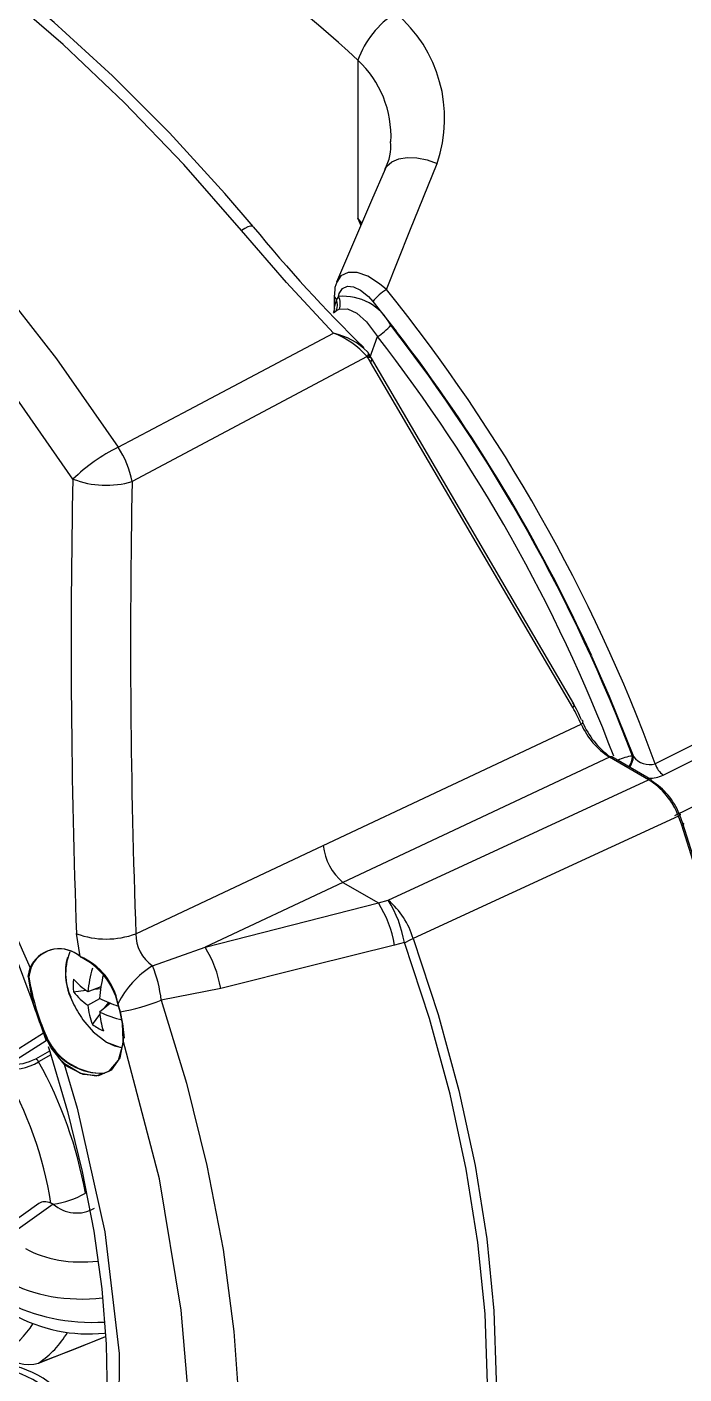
# Model space of a CAD drawing. Extents: x 6 to 134, y 1 to 99.
# Drawn here: x 12.72 to 14.173, y 8.869 to 11.847 of the extents above; entities that cross this region are included whole.
import ezdxf

# ---------------------------------------------------------------- set-up
doc = ezdxf.new("R2010")
doc.units = 0
doc.header["$MEASUREMENT"] = 0
doc.layers.add('OBJECT', color=7, linetype='CONTINUOUS')

msp = doc.modelspace()

# ---------------------------------------------------------------- linework, layer by layer
at = {"layer": 'OBJECT'}
for p, q in [((13.4518, 11.7736), (13.4518, 11.4242)), ((13.4606, 11.4135), (13.4518, 11.4242)), ((13.3994, 11.2545), (13.3994, 11.2231)), ((13.4089, 11.2514), (13.4045, 11.2448)), ((13.4852, 11.2403), (13.5368, 11.1749)), ((13.3981, 11.2151), (13.4045, 11.2203)), ((13.4045, 11.2203), (13.4106, 11.2231)), ((13.4784, 11.1157), (13.4953, 11.1627)), ((13.4724, 11.1185), (12.9527, 10.8422)), ((13.4742, 11.1154), (13.4724, 11.1185)), ((13.4766, 11.1234), (13.4746, 11.1273)), ((13.9298, 10.351), (13.482, 11.1147)), ((13.9273, 10.3424), (13.4795, 11.1062)), ((13.3754, 10.0374), (13.9458, 10.3055)), ((14.0082, 10.233), (13.419, 9.956)), ((14.0945, 10.1831), (14.0082, 10.233)), ((14.0997, 10.1837), (14.0133, 10.2336)), ((14.0613, 10.2342), (14.0593, 10.2354)), ((13.519, 9.9165), (14.0945, 10.1831)), ((14.1684, 10.0822), (14.161, 10.1025)), ((14.1627, 10.1074), (14.17, 10.0868)), ((12.9611, 9.8426), (13.3754, 10.0374)), ((12.6175, 10.0133), (12.727, 9.7669)), ((13.419, 9.956), (13.1139, 9.8126)), ((13.419, 9.956), (13.4972, 9.9109)), ((13.1139, 9.8126), (13.4972, 9.9109)), ((13.4972, 9.9109), (13.519, 9.9165)), ((12.9975, 9.7719), (13.1139, 9.8126)), ((13.5547, 9.8228), (13.5329, 9.8173)), ((12.727, 9.7669), (12.7299, 9.7732)), ((12.7312, 9.7729), (12.7284, 9.7666)), ((12.7301, 9.7736), (12.7299, 9.7732)), ((12.7314, 9.7733), (12.7312, 9.7729)), ((12.7228, 9.7479), (12.727, 9.7669)), ((12.7228, 9.7479), (12.7228, 9.7476)), ((12.7284, 9.7666), (12.7243, 9.7478)), ((12.7243, 9.7474), (12.7243, 9.7478)), ((12.823, 9.7143), (12.8504, 9.7175)), ((12.8836, 9.7252), (12.8549, 9.7144)), ((12.8692, 9.7197), (12.8831, 9.7214)), ((13.1485, 9.7218), (13.017, 9.6954)), ((12.8549, 9.6844), (12.8809, 9.6994)), ((12.9046, 9.689), (12.8808, 9.6694)), ((12.8926, 9.6791), (12.901, 9.6904)), ((12.9259, 9.6699), (12.9212, 9.6879)), ((12.9212, 9.6878), (12.9259, 9.6696)), ((12.7398, 9.6707), (12.7626, 9.6055)), ((12.8648, 9.6418), (12.8813, 9.664)), ((12.9314, 9.6441), (12.9259, 9.6699)), ((12.9259, 9.6696), (12.9314, 9.6436)), ((12.6657, 9.566), (12.7563, 9.6234)), ((12.931, 9.6439), (12.9311, 9.6435)), ((12.9354, 9.6114), (12.9314, 9.6441)), ((12.9314, 9.6438), (12.9353, 9.6114)), ((12.9331, 9.6074), (12.9314, 9.6438)), ((12.9315, 9.6433), (12.9314, 9.6436)), ((12.9315, 9.6433), (12.9331, 9.6067)), ((12.7626, 9.6055), (12.6817, 9.5543)), ((12.7656, 9.6059), (12.7656, 9.6058)), ((12.767, 9.6066), (12.7669, 9.6067)), ((12.7393, 9.566), (12.7703, 9.5834)), ((12.7729, 9.5746), (12.7458, 9.5593)), ((12.7464, 9.2462), (12.6427, 9.172)), ((12.7782, 9.2445), (12.675, 9.1706)), ((12.7782, 9.2445), (12.773, 9.2469)), ((12.7452, 8.893), (12.7458, 8.8933))]:
    msp.add_line(p, q, dxfattribs=at)
at = {"layer": 'OBJECT', "flags": 128}
for points in [[(13.1945, 11.3975), (13.0668, 11.5429), (12.9351, 11.6801), (12.8001, 11.8086), (12.6624, 11.9276), (12.5225, 12.0367), (12.3814, 12.1353), (12.2395, 12.2229), (12.0977, 12.2991), (11.9565, 12.3635), (11.8167, 12.4158), (11.6789, 12.4558), (11.5439, 12.4833), (11.4122, 12.4981), (11.2845, 12.5001)], [(13.2206, 11.4059), (13.1577, 11.4791), (13.0352, 11.6129), (12.9093, 11.7392), (12.7804, 11.8575), (12.6492, 11.9672), (12.5163, 12.0679), (12.382, 12.1592), (12.247, 12.2406), (12.1119, 12.3117), (11.9773, 12.3723), (11.8436, 12.422), (11.7116, 12.4606), (11.5817, 12.4879), (11.4546, 12.5037), (11.3378, 12.508), (11.3036, 12.5073)], [(10.7349, 12.1803), (10.9385, 12.2088), (11.1518, 12.2047), (11.3707, 12.1676), (11.5928, 12.097), (11.8155, 11.9939), (12.0345, 11.8602), (12.2454, 11.6985), (12.4488, 11.5099), (12.6412, 11.2979), (12.7857, 11.1138), (12.9216, 10.918)], [(12.8215, 10.8478), (12.6556, 11.0849), (12.4761, 11.3042), (12.2859, 11.501), (12.0859, 11.673), (11.8781, 11.8186), (11.6665, 11.9348), (11.4556, 12.0193), (11.245, 12.0733), (11.0389, 12.0963), (10.8723, 12.0915), (10.712, 12.0656)], [(13.5125, 11.5328), (13.5163, 11.5393), (13.5272, 11.5493), (13.5424, 11.556), (13.5612, 11.559), (13.5824, 11.5582), (13.6049, 11.5537), (13.6273, 11.5456)], [(13.5125, 11.5328), (13.4821, 11.4636), (13.4049, 11.2834)], [(13.515, 11.2666), (13.5665, 11.3965), (13.6273, 11.5456)], [(13.2207, 11.4058), (13.2207, 11.4059), (13.2182, 11.4071), (13.2141, 11.4068), (13.2087, 11.4051), (13.202, 11.4019), (13.1945, 11.3975)], [(13.4518, 11.4242), (13.4521, 11.4236), (13.4583, 11.408)], [(13.3982, 11.17), (13.294, 11.2822), (13.1945, 11.3975)], [(13.515, 11.2666), (13.5, 11.2797), (13.4736, 11.2963), (13.45, 11.3042), (13.4301, 11.3043), (13.4142, 11.2969), (13.4051, 11.2833)], [(13.4056, 11.2834), (13.401, 11.2712), (13.4002, 11.2543)], [(13.4089, 11.2514), (13.4106, 11.2582), (13.418, 11.2694), (13.4289, 11.2741), (13.4423, 11.2728), (13.458, 11.2654), (13.4754, 11.2511), (13.4852, 11.2403)], [(13.4045, 11.2448), (13.3996, 11.2277), (13.4, 11.223)], [(13.3989, 11.2229), (13.3992, 11.2204), (13.3973, 11.2159)], [(13.4106, 11.2231), (13.4289, 11.2239), (13.4493, 11.2144), (13.4712, 11.195), (13.4953, 11.1627)], [(12.9216, 10.918), (13.0781, 11.0008), (13.3982, 11.17)], [(13.4731, 11.129), (13.4741, 11.1281), (13.4747, 11.1274)], [(13.482, 11.1147), (13.4807, 11.117), (13.4769, 11.1237)], [(14.1269, 10.1933), (14.9751, 10.618), (15.3401, 10.801)], [(14.9635, 10.6458), (14.9174, 10.6228), (14.7333, 10.5305), (14.1097, 10.2179)], [(13.969, 10.4565), (14.008, 10.3678), (14.0613, 10.2342)], [(13.9465, 10.3153), (13.9477, 10.3146), (13.9486, 10.3136), (13.9491, 10.3124), (13.9492, 10.3111), (13.9489, 10.3097), (13.9482, 10.3082), (13.9471, 10.3068), (13.9458, 10.3055)], [(14.1531, 10.104), (14.2087, 10.131)], [(14.161, 10.1025), (14.0119, 10.0338), (13.5739, 9.832)], [(14.1627, 10.1074), (14.1638, 10.1073), (14.1646, 10.107), (14.165, 10.1066), (14.1649, 10.106), (14.1645, 10.1052), (14.1637, 10.1044), (14.1625, 10.1035), (14.161, 10.1025)], [(14.17, 10.0868), (14.1712, 10.0867), (14.172, 10.0864), (14.1724, 10.086), (14.1724, 10.0854), (14.172, 10.0847), (14.1711, 10.0839), (14.1699, 10.083), (14.1684, 10.0822)], [(14.1684, 8.3554), (14.2207, 8.4614), (14.264, 8.5768), (14.2978, 8.7009), (14.3222, 8.8332), (14.3368, 8.9727), (14.3417, 9.1187), (14.3368, 9.2704), (14.3222, 9.4269), (14.2978, 9.5872), (14.264, 9.7505), (14.2207, 9.9158), (14.1684, 10.0822)], [(14.17, 10.0868), (14.2222, 9.9211), (14.2652, 9.7565), (14.2989, 9.5939), (14.3232, 9.4342), (14.3378, 9.2784), (14.3427, 9.1274), (14.3378, 8.9819), (14.3232, 8.843), (14.2989, 8.7113), (14.2652, 8.5876), (14.2222, 8.4727), (14.17, 8.3672)], [(12.8376, 9.7919), (12.8375, 9.7923), (12.8295, 9.8427)], [(13.5739, 9.832), (13.6294, 9.6636), (13.6753, 9.496), (13.7113, 9.3303), (13.7372, 9.1677), (13.7528, 9.009), (13.758, 8.8554), (13.7528, 8.7078), (13.7372, 8.5672), (13.7113, 8.4344), (13.6753, 8.3103), (13.6294, 8.1957), (13.5739, 8.0913)], [(13.5329, 9.8173), (13.3484, 9.7712), (13.1485, 9.7218)], [(13.5547, 8.0862), (13.6101, 8.1903), (13.6559, 8.3047), (13.6918, 8.4285), (13.7176, 8.561), (13.7332, 8.7013), (13.7383, 8.8485), (13.7332, 9.0018), (13.7176, 9.16), (13.6918, 9.3223), (13.6559, 9.4876), (13.6101, 9.6548), (13.5547, 9.8228)], [(13.017, 9.6954), (13.0729, 9.512), (13.1182, 9.3298), (13.1538, 9.1441), (13.1776, 8.9632), (13.1888, 8.8087), (13.1908, 8.6602), (13.1831, 8.5147), (13.1657, 8.3778), (13.1086, 8.1523), (13.0669, 8.0508), (13.017, 7.9596)], [(12.8437, 9.6525), (12.8665, 9.6258), (12.8961, 9.6031)], [(12.7668, 9.5934), (12.7707, 9.5823), (12.8099, 9.4498), (12.8424, 9.3167), (12.8677, 9.1851), (12.8854, 9.0571), (12.8953, 8.9348), (12.8976, 8.8201), (12.8925, 8.7123), (12.8802, 8.6103), (12.8608, 8.5151), (12.8347, 8.428), (12.8023, 8.3502), (12.7644, 8.2826), (12.7212, 8.2253), (12.6716, 8.1766), (12.6466, 8.1589)], [(12.8023, 9.5542), (12.7734, 9.5902), (12.7656, 9.6058)], [(12.767, 9.6066), (12.7912, 9.5667), (12.8031, 9.5553)], [(12.9331, 9.6067), (12.9252, 9.5681), (12.9063, 9.5409), (12.8783, 9.528), (12.8445, 9.531), (12.8087, 9.5493), (12.8023, 9.5542)], [(12.8031, 9.5553), (12.8387, 9.5344), (12.8729, 9.5287), (12.9019, 9.5386), (12.9225, 9.5631), (12.9325, 9.5996), (12.9331, 9.6074)], [(12.8961, 9.6031), (12.9256, 9.5917), (12.9303, 9.591)], [(12.8972, 9.6022), (12.9134, 9.5944), (12.9302, 9.5913)], [(12.9331, 8.0332), (13.0103, 8.2155), (13.0596, 8.436), (13.0735, 8.5669), (13.0785, 8.7053), (13.0744, 8.8547), (13.0608, 9.0099), (13.013, 9.3004), (12.9331, 9.6067)], [(12.8023, 9.5542), (12.8311, 9.4566), (12.8926, 9.1835), (12.9238, 8.9144), (12.9224, 8.6729), (12.8885, 8.4513), (12.8516, 8.3314), (12.8023, 8.2243)], [(12.7452, 8.893), (12.8868, 8.9488), (12.894, 8.9517)], [(12.7458, 8.8933), (12.7612, 8.8994), (12.8226, 8.9236), (12.894, 8.9517)]]:
    msp.add_lwpolyline(points, dxfattribs=at)
at = {"layer": 'OBJECT'}
for centre, radius, start, end in [((12.0916, 10.3366), 1.9787, 46.5717, 73.4337), ((13.6497, 11.702), 0.2104, 122.9912, 160.1072), ((13.3383, 11.6447), 0.3056, 341.0723, 49.8937), ((13.2946, 11.605), 0.2306, 357.1858, 46.9951), ((13.4278, 11.5826), 0.0971, 329.4349, 6.6864), ((13.026, 11.1564), 0.503, 30.4494, 32.1643), ((15.6971, 13.4263), 3.1963, 219.21, 225.712), ((13.5728, 11.1711), 0.1117, 121.2005, 141.7307), ((10.633, 8.9392), 3.7045, 20.1933, 38.9238), ((13.4123, 11.2551), 0.013, 183.8376, 232.7061), ((13.3765, 11.2325), 0.0306, 336.5376, 23.7507), ((13.4197, 11.1334), 0.1185, 27.3595, 95.2316), ((13.3797, 11.2354), 0.0333, 338.3274, 28.7822), ((13.3301, 10.9926), 0.1901, 41.4896, 68.994), ((13.3661, 11.0227), 0.1507, 44.8156, 77.7299), ((13.4302, 11.2693), 0.1249, 301.4059, 319.298), ((10.6383, 8.9424), 3.6571, 20.7055, 37.8796), ((10.6222, 8.9323), 3.6776, 24.4862, 37.5764), ((10.6479, 8.9478), 3.6075, 20.9079, 37.878), ((13.4677, 11.1245), 0.00762, 308.1746, 22.5306), ((13.47, 11.1214), 0.00728, 305.1358, 17.93), ((13.4751, 11.1121), 0.00739, 306.3511, 20.9219), ((13.1095, 10.5439), 0.4186, 116.6688, 133.4587), ((12.7605, 10.8076), 0.1952, 10.1983, 34.4165), ((12.8953, 11.0373), 0.2033, 248.7404, 286.4014), ((13.9229, 10.3484), 0.00739, 306.3524, 20.9204), ((14.1047, 10.3791), 0.1751, 204.8396, 236.5444), ((14.1173, 10.3819), 0.1829, 203.0181, 234.0749), ((14.0112, 10.2289), 0.00508, 65.8547, 126.7895), ((14.071, 10.1363), 0.0998, 96.7683, 116.3071), ((14.0147, 10.2371), 0.0446, 325.0711, 357.7631), ((14.0161, 10.2362), 0.0452, 325.2996, 357.5346), ((14.0977, 10.2624), 0.046, 217.618, 285.1102), ((14.1578, 10.2331), 0.0504, 197.5927, 232.1953), ((14.0969, 10.2532), 0.067, 268.556, 296.5766), ((14.0976, 10.1791), 0.00508, 65.8547, 126.7895), ((14.0076, 10.0437), 0.1643, 20.9843, 58.061), ((14.0972, 10.18), 0.00443, 3.2363, 56.8408), ((14.024, 10.0532), 0.1489, 21.3643, 58.5705), ((13.4993, 10.0514), 0.1247, 186.4505, 229.9106), ((10.4285, 8.8823), 2.4421, 18.8342, 27.5536), ((13.285, 9.7764), 0.2513, 9.3723, 32.3553), ((13.4065, 9.7833), 0.1744, 16.2129, 49.8074), ((13.3068, 9.782), 0.2513, 9.3516, 32.3723), ((12.8954, 10.0188), 0.1881, 249.4906, 290.4516), ((13.0448, 9.8409), 0.0837, 178.8581, 235.6092), ((13.4258, 10.1165), 0.3208, 293.7032, 297.5049), ((12.7914, 9.7383), 0.0708, 49.2027, 150.0453), ((12.792, 9.7403), 0.069, 47.8241, 151.4301), ((12.938, 9.7539), 0.1324, 158.3996, 208.5101), ((12.9006, 9.6792), 0.2516, 9.7478, 32.0156), ((12.8146, 9.7365), 0.091, 156.1489, 173.0813), ((12.8147, 9.7365), 0.0911, 156.4392, 172.8877), ((12.7308, 9.774), 0.0012, 220.7383, 292.0857), ((12.731, 9.7744), 0.0012, 220.6195, 291.1716), ((12.9317, 9.7567), 0.1267, 164.6244, 205.5131), ((12.7845, 9.6636), 0.1388, 10.055, 67.5174), ((12.838, 9.7917), 0.000417, 162.7386, 308.8928), ((12.7695, 9.6513), 0.1561, 13.5599, 63.8533), ((13.1101, 9.593), 0.2113, 122.203, 153.3485), ((12.7472, 9.6673), 0.2713, 5.9635, 22.6811), ((12.7237, 9.7489), 0.00128, 228.2728, 301.0747), ((13.1563, 9.8012), 0.4368, 187.0499, 206.5549), ((12.7236, 9.7486), 0.00129, 228.4287, 300.4619), ((13.2471, 9.8288), 0.5291, 188.8453, 204.8236), ((12.7279, 9.7678), 0.00125, 224.0409, 292.3284), ((12.9622, 9.7283), 0.14, 174.267, 185.733), ((12.9396, 9.8438), 0.1546, 221.0268, 236.773), ((13.1024, 9.6942), 0.2484, 163.105, 175.3395), ((13.1931, 9.6785), 0.313, 166.3344, 176.1644), ((12.9336, 9.8006), 0.1404, 217.9567, 235.8731), ((13.0229, 9.7814), 0.2208, 204.276, 215.7186), ((12.9949, 9.6945), 0.1404, 184.1294, 202.0448), ((13.0152, 9.9717), 0.3037, 243.7417, 252.1015), ((12.8493, 10.1125), 0.4495, 279.8136, 291.9036), ((12.9871, 9.8939), 0.2484, 244.6637, 256.8969), ((13.0353, 9.6782), 0.1547, 183.2303, 198.9748), ((12.9465, 9.7554), 0.1399, 234.2693, 245.7361), ((12.9314, 9.6438), 0.000392, 105.7215, 166.263), ((12.9314, 9.644), 0.000352, 201.5084, 278.9089), ((12.9314, 9.6436), 0.00035, 200.6185, 278.9106), ((12.7674, 9.6043), 0.00241, 101.7706, 138.502), ((12.7674, 9.6042), 0.00239, 101.4327, 138.9263), ((12.8879, 9.6714), 0.1373, 208.1342, 270.8197), ((12.8837, 9.6647), 0.1304, 206.4864, 273.3936), ((12.9332, 9.6071), 0.000399, 113.0386, 252.9), ((12.6908, 9.6568), 0.1029, 264.9312, 298.1109), ((12.7327, 9.5531), 0.0146, 25.4539, 62.7936), ((12.6824, 9.6693), 0.127, 262.3466, 299.9744), ((11.9436, 9.1148), 0.8398, 9.0438, 30.2626), ((11.9293, 9.1049), 0.9345, 10.1106, 29.0977), ((12.8041, 9.5537), 0.00184, 121.0756, 164.9962), ((12.7468, 9.4517), 0.2096, 278.6407, 299.2811), ((12.8301, 9.3038), 0.0787, 228.8281, 299.9501), ((12.8567, 9.3017), 0.344, 240.9491, 275.7985), ((12.5681, 9.0839), 0.1949, 301.1947, 327.8392), ((12.6215, 9.0748), 0.22, 304.4071, 328.8091), ((12.724, 8.9698), 0.0795, 222.6339, 285.9329), ((12.6237, 8.6625), 0.2228, 32.0358, 89.3998), ((12.6383, 8.6728), 0.2207, 33.077, 89.52)]:
    msp.add_arc(centre, radius, start, end, dxfattribs=at)
for centre, major_axis, ratio, start_param, end_param in [((13.836, 11.4454), (0.2555, 0.4414), 0.719689, 2.727079, 2.754128), ((26.6977, 15.0387), (8.7039, 15.04), 0.71887, 2.225239, 2.289687), ((26.7588, 15.0034), (8.654, 14.9534), 0.719689, 2.225246, 2.289695), ((13.5847, 10.0165), (0.2454, 0.4241), 0.719689, 5.787461, 5.89572), ((13.5786, 10.02), (0.2504, 0.4328), 0.716843, 5.787436, 5.895695), ((12.7781, 9.1952), (-0.0301, 0.0521), 0.57554, 5.616674, 6.339735), ((12.8514, 9.2334), (0.1899, 0.0107), 0.611383, 3.892485, 4.811125), ((12.854, 9.186), (0.2499, 0.0106), 0.603442, 3.901509, 4.819624), ((12.854, 9.121), (0.2499, -0.0096), 0.549881, 3.948152, 4.883357)]:
    msp.add_ellipse(centre, major_axis=major_axis, ratio=ratio, start_param=start_param, end_param=end_param, dxfattribs=at)

doc.saveas('drawing.dxf')
